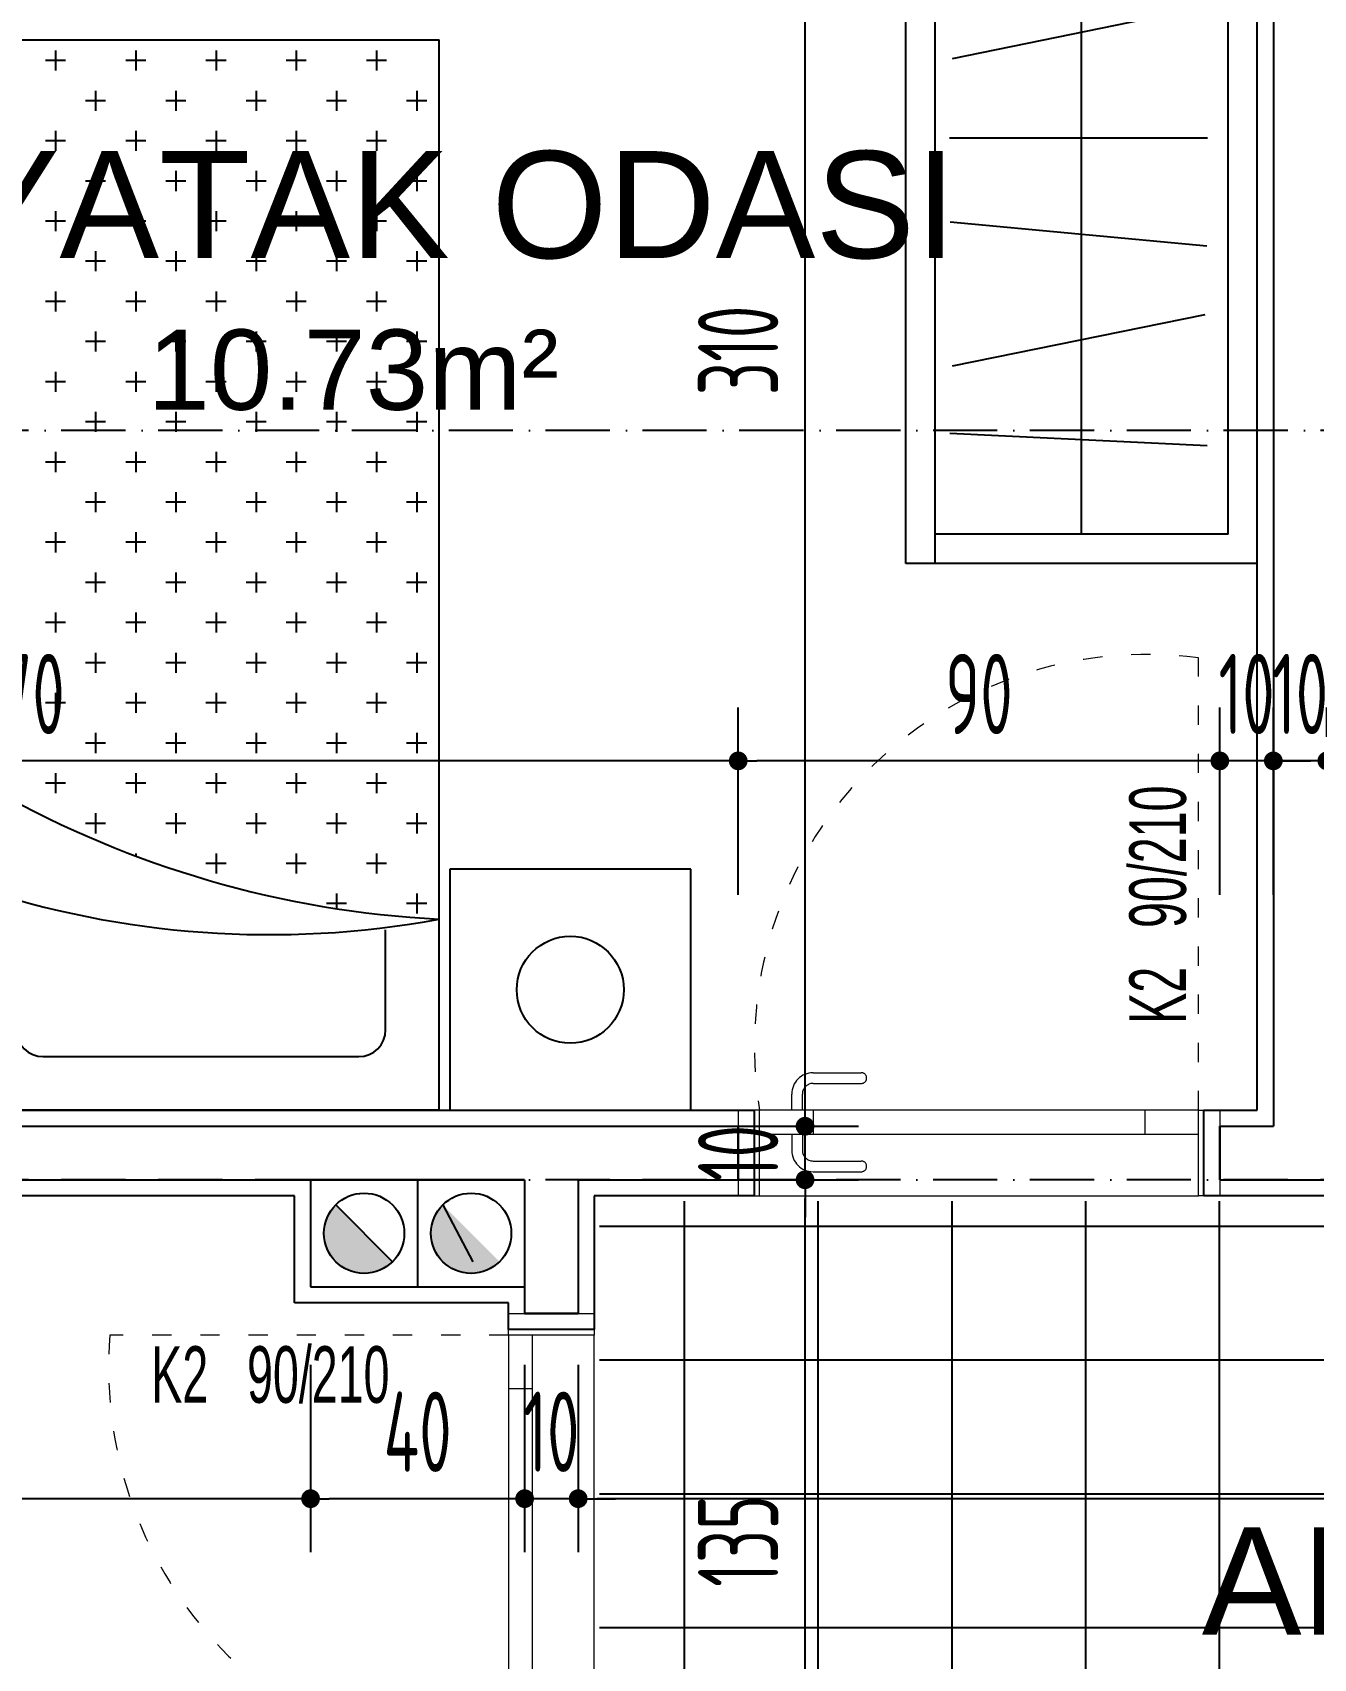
# Model space of a CAD drawing. Extents: x 41749 to 92598, y -24291 to 29432.
# Drawn here: x 58534.2 to 58773.6, y -22730.8 to -22427 of the extents above; entities that cross this region are included whole.
import ezdxf

# ---------------------------------------------------------------- set-up
doc = ezdxf.new("R2010")
doc.units = 0
doc.header["$MEASUREMENT"] = 0
doc.header["$PDMODE"] = 3
doc.linetypes.add('ACAD_ISO03W100', pattern=[30, 12, -18])
doc.linetypes.add('ACAD_ISO10W100', pattern=[18, 12, -3, 0, -3])
doc.layers.get('0').update_dxf_attribs({"linetype": 'CONTINUOUS'})
doc.layers.get('Defpoints').update_dxf_attribs({"linetype": 'CONTINUOUS'})
for name, color, linetype in [('AKS', 10, 'CONTINUOUS'), ('DUVAR', 6, 'CONTINUOUS'), ('İÇ ÖLÇÜ', 95, 'CONTINUOUS'), ('MAHAL', 21, 'CONTINUOUS'), ('MERDIVEN', 3, 'CONTINUOUS'), ('OLCU', 3, 'CONTINUOUS'), ('SIVA', 7, 'CONTINUOUS'), ('tar', 12, 'CONTINUOUS'), ('TEFRIS', 12, 'CONTINUOUS'), ('tefriş', 12, 'CONTINUOUS'), ('YAZI', 7, 'CONTINUOUS')]:
    doc.layers.add(name, color=color, linetype=linetype)
for name, color, linetype, lineweight in [('KAPI-ACILIM1', 13, 'ACAD_ISO03W100', 20), ('KAPI-ACILIM11', 13, 'ACAD_ISO03W100', 20), ('KAPI-GOR', 153, 'CONTINUOUS', 15), ('KAPI-KASA', 34, 'CONTINUOUS', 20)]:
    doc.layers.add(name, color=color, linetype=linetype, lineweight=lineweight)
doc.styles.add('mahal', font='arial.ttf', dxfattribs={"height": 70})
doc.styles.add('OLCU', font='isocpeur.ttf', dxfattribs={"width": 0.59})
doc.dimstyles.new('OLCU3', dxfattribs={"dimscale": 0.5, "dimtxt": 30, "dimasz": 7, "dimexe": 20, "dimexo": 0, "dimgap": 10, "dimtad": 1, "dimdec": 4, "dimrnd": 0.5, "dimdsep": 46, "dimtxsty": 'OLCU', "dimblk1": 'DOT', "dimblk2": 'DOT', "dimsah": 1, "dimcen": 0.09, "dimclrt": 4, "dimadec": 0, "dimazin": 0, "dimtfac": 1, "dimtdec": 4, "dimtix": 1, "dimtmove": 2, "dimatfit": 3, "dimfxl": 0, "dimtolj": 1, "dimtzin": 0, "dimarcsym": 0})

# ---------------------------------------------------------------- blocks, each defined once
blk = doc.blocks.new('A$C58F6273A')
at = {"layer": 'tefriş'}
for p, q in [((206.51, -1947.92), (161.51, -1947.92)), ((161.51, -1947.92), (161.51, -1992.92)), ((206.51, -1992.92), (206.51, -1947.92)), ((208.51, -1947.92), (208.51, -2147.92)), ((208.51, -1947.92), (368.51, -1947.92)), ((282.51, -1957.92), (223.51, -1957.92)), ((218.51, -1962.92), (218.51, -1981.62)), ((161.51, -1992.92), (206.51, -1992.92)), ((368.51, -2147.92), (208.51, -2147.92))]:
    blk.add_line(p, q, dxfattribs=at)
at = {"layer": 'tefriş', "color": 9}
for p, q in [((210.84, -1986.51), (214.59, -1986.51)), ((212.71, -1988.39), (212.71, -1984.64)), ((225.84, -1986.51), (229.59, -1986.51)), ((227.71, -1988.39), (227.71, -1985.58)), ((220.21, -1995.89), (220.21, -1992.14)), ((235.21, -1995.89), (235.21, -1992.14)), ((250.21, -1995.89), (250.21, -1992.14)), ((218.34, -1994.01), (222.09, -1994.01)), ((233.34, -1994.01), (237.09, -1994.01)), ((248.34, -1994.01), (252.09, -1994.01)), ((265.21, -1995.89), (265.21, -1995.41)), ((210.84, -2001.51), (214.59, -2001.51)), ((212.71, -2003.39), (212.71, -1999.64)), ((225.84, -2001.51), (229.59, -2001.51)), ((227.71, -2003.39), (227.71, -1999.64)), ((240.84, -2001.51), (244.59, -2001.51)), ((242.71, -2003.39), (242.71, -1999.64)), ((255.84, -2001.51), (259.59, -2001.51)), ((257.71, -2003.39), (257.71, -1999.64)), ((270.84, -2001.51), (274.59, -2001.51)), ((272.71, -2003.39), (272.71, -1999.64)), ((220.21, -2010.89), (220.21, -2007.14)), ((235.21, -2010.89), (235.21, -2007.14)), ((250.21, -2010.89), (250.21, -2007.14)), ((265.21, -2010.89), (265.21, -2007.14)), ((280.21, -2010.89), (280.21, -2007.14)), ((218.34, -2009.01), (222.09, -2009.01)), ((233.34, -2009.01), (237.09, -2009.01)), ((248.34, -2009.01), (252.09, -2009.01)), ((263.34, -2009.01), (267.09, -2009.01)), ((278.34, -2009.01), (282.09, -2009.01)), ((210.84, -2016.51), (214.59, -2016.51)), ((212.71, -2018.39), (212.71, -2014.64)), ((225.84, -2016.51), (229.59, -2016.51)), ((227.71, -2018.39), (227.71, -2014.64)), ((240.84, -2016.51), (244.59, -2016.51)), ((242.71, -2018.39), (242.71, -2014.64)), ((255.84, -2016.51), (259.59, -2016.51)), ((257.71, -2018.39), (257.71, -2014.64)), ((270.84, -2016.51), (274.59, -2016.51)), ((272.71, -2018.39), (272.71, -2014.64)), ((220.21, -2025.89), (220.21, -2022.14)), ((235.21, -2025.89), (235.21, -2022.14)), ((250.21, -2025.89), (250.21, -2022.14)), ((265.21, -2025.89), (265.21, -2022.14)), ((280.21, -2025.89), (280.21, -2022.14)), ((218.34, -2024.01), (222.09, -2024.01)), ((233.34, -2024.01), (237.09, -2024.01)), ((248.34, -2024.01), (252.09, -2024.01)), ((263.34, -2024.01), (267.09, -2024.01)), ((278.34, -2024.01), (282.09, -2024.01)), ((210.84, -2031.51), (214.59, -2031.51)), ((212.71, -2033.39), (212.71, -2029.64)), ((225.84, -2031.51), (229.59, -2031.51)), ((227.71, -2033.39), (227.71, -2029.64)), ((240.84, -2031.51), (244.59, -2031.51)), ((242.71, -2033.39), (242.71, -2029.64)), ((255.84, -2031.51), (259.59, -2031.51)), ((257.71, -2033.39), (257.71, -2029.64)), ((270.84, -2031.51), (274.59, -2031.51)), ((272.71, -2033.39), (272.71, -2029.64)), ((220.21, -2040.89), (220.21, -2037.14)), ((235.21, -2040.89), (235.21, -2037.14)), ((250.21, -2040.89), (250.21, -2037.14)), ((265.21, -2040.89), (265.21, -2037.14)), ((280.21, -2040.89), (280.21, -2037.14)), ((218.34, -2039.01), (222.09, -2039.01)), ((233.34, -2039.01), (237.09, -2039.01)), ((248.34, -2039.01), (252.09, -2039.01)), ((263.34, -2039.01), (267.09, -2039.01)), ((278.34, -2039.01), (282.09, -2039.01)), ((210.84, -2046.51), (214.59, -2046.51)), ((212.71, -2048.39), (212.71, -2044.64)), ((225.84, -2046.51), (229.59, -2046.51)), ((227.71, -2048.39), (227.71, -2044.64)), ((240.84, -2046.51), (244.59, -2046.51)), ((242.71, -2048.39), (242.71, -2044.64)), ((255.84, -2046.51), (259.59, -2046.51)), ((257.71, -2048.39), (257.71, -2044.64)), ((270.84, -2046.51), (274.59, -2046.51)), ((272.71, -2048.39), (272.71, -2044.64)), ((220.21, -2055.89), (220.21, -2052.14)), ((235.21, -2055.89), (235.21, -2052.14)), ((250.21, -2055.89), (250.21, -2052.14)), ((265.21, -2055.89), (265.21, -2052.14)), ((280.21, -2055.89), (280.21, -2052.14)), ((218.34, -2054.01), (222.09, -2054.01)), ((233.34, -2054.01), (237.09, -2054.01)), ((248.34, -2054.01), (252.09, -2054.01)), ((263.34, -2054.01), (267.09, -2054.01)), ((278.34, -2054.01), (282.09, -2054.01)), ((210.84, -2061.51), (214.59, -2061.51)), ((212.71, -2063.39), (212.71, -2059.64)), ((225.84, -2061.51), (229.59, -2061.51)), ((227.71, -2063.39), (227.71, -2059.64)), ((240.84, -2061.51), (244.59, -2061.51)), ((242.71, -2063.39), (242.71, -2059.64)), ((255.84, -2061.51), (259.59, -2061.51)), ((257.71, -2063.39), (257.71, -2059.64)), ((270.84, -2061.51), (274.59, -2061.51)), ((272.71, -2063.39), (272.71, -2059.64)), ((220.21, -2070.89), (220.21, -2067.14)), ((235.21, -2070.89), (235.21, -2067.14)), ((250.21, -2070.89), (250.21, -2067.14)), ((265.21, -2070.89), (265.21, -2067.14)), ((280.21, -2070.89), (280.21, -2067.14)), ((218.34, -2069.01), (222.09, -2069.01)), ((233.34, -2069.01), (237.09, -2069.01)), ((248.34, -2069.01), (252.09, -2069.01)), ((263.34, -2069.01), (267.09, -2069.01)), ((278.34, -2069.01), (282.09, -2069.01)), ((212.71, -2078.39), (212.71, -2074.64)), ((227.71, -2078.39), (227.71, -2074.64)), ((242.71, -2078.39), (242.71, -2074.64)), ((257.71, -2078.39), (257.71, -2074.64)), ((272.71, -2078.39), (272.71, -2074.64)), ((210.84, -2076.51), (214.59, -2076.51)), ((225.84, -2076.51), (229.59, -2076.51)), ((240.84, -2076.51), (244.59, -2076.51)), ((255.84, -2076.51), (259.59, -2076.51)), ((270.84, -2076.51), (274.59, -2076.51)), ((220.21, -2085.89), (220.21, -2082.14)), ((235.21, -2085.89), (235.21, -2082.14)), ((250.21, -2085.89), (250.21, -2082.14)), ((265.21, -2085.89), (265.21, -2082.14)), ((280.21, -2085.89), (280.21, -2082.14)), ((218.34, -2084.01), (222.09, -2084.01)), ((233.34, -2084.01), (237.09, -2084.01)), ((248.34, -2084.01), (252.09, -2084.01)), ((263.34, -2084.01), (267.09, -2084.01)), ((278.34, -2084.01), (282.09, -2084.01)), ((212.71, -2093.39), (212.71, -2089.64)), ((227.71, -2093.39), (227.71, -2089.64)), ((242.71, -2093.39), (242.71, -2089.64)), ((257.71, -2093.39), (257.71, -2089.64)), ((272.71, -2093.39), (272.71, -2089.64)), ((210.84, -2091.51), (214.59, -2091.51)), ((225.84, -2091.51), (229.59, -2091.51)), ((240.84, -2091.51), (244.59, -2091.51)), ((255.84, -2091.51), (259.59, -2091.51)), ((270.84, -2091.51), (274.59, -2091.51)), ((218.34, -2099.01), (222.09, -2099.01)), ((220.21, -2100.89), (220.21, -2097.14)), ((233.34, -2099.01), (237.09, -2099.01)), ((235.21, -2100.89), (235.21, -2097.14)), ((248.34, -2099.01), (252.09, -2099.01)), ((250.21, -2100.89), (250.21, -2097.14)), ((263.34, -2099.01), (267.09, -2099.01)), ((265.21, -2100.89), (265.21, -2097.14)), ((278.34, -2099.01), (282.09, -2099.01)), ((280.21, -2100.89), (280.21, -2097.14)), ((212.71, -2108.39), (212.71, -2104.64)), ((227.71, -2108.39), (227.71, -2104.64)), ((242.71, -2108.39), (242.71, -2104.64)), ((257.71, -2108.39), (257.71, -2104.64)), ((272.71, -2108.39), (272.71, -2104.64)), ((210.84, -2106.51), (214.59, -2106.51)), ((225.84, -2106.51), (229.59, -2106.51)), ((240.84, -2106.51), (244.59, -2106.51)), ((255.84, -2106.51), (259.59, -2106.51)), ((270.84, -2106.51), (274.59, -2106.51)), ((218.34, -2114.01), (222.09, -2114.01)), ((220.21, -2115.89), (220.21, -2112.14)), ((233.34, -2114.01), (237.09, -2114.01)), ((235.21, -2115.89), (235.21, -2112.14)), ((248.34, -2114.01), (252.09, -2114.01)), ((250.21, -2115.89), (250.21, -2112.14)), ((263.34, -2114.01), (267.09, -2114.01)), ((265.21, -2115.89), (265.21, -2112.14)), ((278.34, -2114.01), (282.09, -2114.01)), ((280.21, -2115.89), (280.21, -2112.14)), ((212.71, -2123.39), (212.71, -2119.64)), ((227.71, -2123.39), (227.71, -2119.64)), ((242.71, -2123.39), (242.71, -2119.64)), ((257.71, -2123.39), (257.71, -2119.64)), ((272.71, -2123.39), (272.71, -2119.64)), ((210.84, -2121.51), (214.59, -2121.51)), ((225.84, -2121.51), (229.59, -2121.51)), ((240.84, -2121.51), (244.59, -2121.51)), ((255.84, -2121.51), (259.59, -2121.51)), ((270.84, -2121.51), (274.59, -2121.51)), ((218.34, -2129.01), (222.09, -2129.01)), ((220.21, -2130.89), (220.21, -2127.14)), ((233.34, -2129.01), (237.09, -2129.01)), ((235.21, -2130.89), (235.21, -2127.14)), ((248.34, -2129.01), (252.09, -2129.01)), ((250.21, -2130.89), (250.21, -2127.14)), ((263.34, -2129.01), (267.09, -2129.01)), ((265.21, -2130.89), (265.21, -2127.14)), ((278.34, -2129.01), (282.09, -2129.01)), ((280.21, -2130.89), (280.21, -2127.14)), ((212.71, -2138.39), (212.71, -2134.64)), ((227.71, -2138.39), (227.71, -2134.64)), ((242.71, -2138.39), (242.71, -2134.64)), ((257.71, -2138.39), (257.71, -2134.64)), ((272.71, -2138.39), (272.71, -2134.64)), ((210.84, -2136.51), (214.59, -2136.51)), ((225.84, -2136.51), (229.59, -2136.51)), ((240.84, -2136.51), (244.59, -2136.51)), ((255.84, -2136.51), (259.59, -2136.51)), ((270.84, -2136.51), (274.59, -2136.51)), ((218.34, -2144.01), (222.09, -2144.01)), ((220.21, -2145.89), (220.21, -2142.14)), ((233.34, -2144.01), (237.09, -2144.01)), ((235.21, -2145.89), (235.21, -2142.14)), ((248.34, -2144.01), (252.09, -2144.01)), ((250.21, -2145.89), (250.21, -2142.14)), ((263.34, -2144.01), (267.09, -2144.01)), ((265.21, -2145.89), (265.21, -2142.14)), ((278.34, -2144.01), (282.09, -2144.01)), ((280.21, -2145.89), (280.21, -2142.14))]:
    blk.add_line(p, q, dxfattribs=at)
blk.add_circle((184.01, -1970.42), 10, dxfattribs=at)
at = {"layer": 'tefriş'}
for centre, radius, start, end in [((223.51, -1962.92), 5, 90, 180), ((282.51, -1962.92), 5, 0, 90), ((240.2, -2155.17), 174.46, 42.6539, 100.4665), ((198.99, -2171.5), 188.13, 34.2418, 87.1016)]:
    blk.add_arc(centre, radius, start, end, dxfattribs=at)
blk = doc.blocks.new('A$C6AC850BE')
at = {"layer": 'TEFRIS'}
for p, q in [((-0.4781, 0.2762), (0.2383, 0.2762)), ((-0.4781, -0.1798), (-0.4781, 0.2762)), ((0.2383, 0.2382), (0.2383, 0.2762)), ((0.2573, 0.2762), (0.9237, 0.2762)), ((0.2573, 0.2382), (0.2573, 0.2762)), ((0.9237, -0.1798), (0.9237, 0.2762)), ((-0.4781, 0.2382), (0.2383, 0.2382)), ((-0.4401, -0.1418), (-0.4401, 0.2382)), ((0.2573, 0.2382), (0.9237, 0.2382)), ((0.8857, -0.1418), (0.8857, 0.2382)), ((-0.3255, -0.1148), (-0.3094, 0.2194)), ((-0.1554, -0.1117), (-0.2222, 0.2161)), ((-0.0662, -0.1143), (-0.0351, 0.2188)), ((0.0739, -0.115), (0.0739, 0.2196)), ((0.2436, -0.1117), (0.1765, 0.2161)), ((0.3398, -0.115), (0.3398, 0.2196)), ((0.443, -0.1141), (0.4792, 0.2186)), ((0.6954, -0.1078), (0.5971, 0.212)), ((0.7482, -0.115), (0.7482, 0.2196)), ((-0.4401, 0.0482), (0.8857, 0.0482)), ((-0.4401, -0.1418), (0.8857, -0.1418)), ((-0.4781, -0.1798), (0.9237, -0.1798))]:
    blk.add_line(p, q, dxfattribs=at)
blk = doc.blocks.new('DOT')
at = {"color": 0, "linetype": 'ByBlock'}
blk.add_line((-0.5, 0), (-1, 0), dxfattribs=at)
at = {"color": 0, "linetype": 'ByBlock', "const_width": 0.5}
blk.add_lwpolyline([(-0.25, 0, 1), (0.25, 0, 1)], format="xyb", close=True, dxfattribs=at)
blk = doc.blocks.new('*D702')
at = {"layer": 'Defpoints', "color": 0, "transparency": 16777216}
for p in [(58766.06, -22563.08), (58766.06, -22620.33), (58776.06, -22620.33)]:
    blk.add_point(p, dxfattribs=at)
at = {"layer": 'İÇ ÖLÇÜ', "color": 0, "lineweight": -2, "transparency": 16777216}
for p, q in [((58766.06, -22588.08), (58766.06, -22553.08)), ((58776.06, -22588.08), (58776.06, -22553.08)), ((58762.56, -22563.08), (58759.06, -22563.08)), ((58776.06, -22563.08), (58766.06, -22563.08)), ((58779.56, -22563.08), (58783.06, -22563.08))]:
    blk.add_line(p, q, dxfattribs=at)
at = {"layer": 'İÇ ÖLÇÜ', "color": 0, "lineweight": -2, "transparency": 16777216, "xscale": 3.5, "yscale": 3.5, "zscale": 3.5}
blk.add_blockref('DOT', (58766.06, -22563.08), dxfattribs=at)
at = {"layer": 'İÇ ÖLÇÜ', "color": 0, "lineweight": -2, "transparency": 16777216, "xscale": 3.5, "yscale": 3.5, "zscale": 3.5, "rotation": 180}
blk.add_blockref('DOT', (58776.06, -22563.08), dxfattribs=at)
at = {"layer": 'İÇ ÖLÇÜ', "color": 4, "transparency": 16777216, "insert": (58771.06, -22550.58), "char_height": 15, "attachment_point": 5, "style": 'OLCU'}
blk.add_mtext('\\A1;10', dxfattribs=at)
blk = doc.blocks.new('*D703')
at = {"layer": 'Defpoints', "color": 0, "transparency": 16777216}
for p in [(58756.06, -22563.08), (58766.06, -22620.33), (58756.06, -22631.34)]:
    blk.add_point(p, dxfattribs=at)
at = {"layer": 'İÇ ÖLÇÜ', "color": 0, "lineweight": -2, "transparency": 16777216}
for p, q in [((58756.06, -22588.08), (58756.06, -22553.08)), ((58766.06, -22588.08), (58766.06, -22553.08)), ((58752.56, -22563.08), (58749.06, -22563.08)), ((58766.06, -22563.08), (58756.06, -22563.08)), ((58769.56, -22563.08), (58773.06, -22563.08))]:
    blk.add_line(p, q, dxfattribs=at)
at = {"layer": 'İÇ ÖLÇÜ', "color": 0, "lineweight": -2, "transparency": 16777216, "xscale": 3.5, "yscale": 3.5, "zscale": 3.5}
blk.add_blockref('DOT', (58756.06, -22563.08), dxfattribs=at)
at = {"layer": 'İÇ ÖLÇÜ', "color": 0, "lineweight": -2, "transparency": 16777216, "xscale": 3.5, "yscale": 3.5, "zscale": 3.5, "rotation": 180}
blk.add_blockref('DOT', (58766.06, -22563.08), dxfattribs=at)
at = {"layer": 'İÇ ÖLÇÜ', "color": 4, "transparency": 16777216, "insert": (58761.06, -22550.58), "char_height": 15, "attachment_point": 5, "style": 'OLCU'}
blk.add_mtext('\\A1;10', dxfattribs=at)
blk = doc.blocks.new('*D704')
at = {"layer": 'Defpoints', "color": 0, "transparency": 16777216}
for p in [(58666.06, -22563.08), (58756.06, -22631.34), (58666.06, -22636.34)]:
    blk.add_point(p, dxfattribs=at)
at = {"layer": 'İÇ ÖLÇÜ', "color": 0, "lineweight": -2, "transparency": 16777216}
for p, q in [((58666.06, -22588.08), (58666.06, -22553.08)), ((58756.06, -22588.08), (58756.06, -22553.08)), ((58752.56, -22563.08), (58669.56, -22563.08))]:
    blk.add_line(p, q, dxfattribs=at)
at = {"layer": 'İÇ ÖLÇÜ', "color": 0, "lineweight": -2, "transparency": 16777216, "xscale": 3.5, "yscale": 3.5, "zscale": 3.5, "rotation": 180}
blk.add_blockref('DOT', (58666.06, -22563.08), dxfattribs=at)
at = {"layer": 'İÇ ÖLÇÜ', "color": 0, "lineweight": -2, "transparency": 16777216, "xscale": 3.5, "yscale": 3.5, "zscale": 3.5}
blk.add_blockref('DOT', (58756.06, -22563.08), dxfattribs=at)
at = {"layer": 'İÇ ÖLÇÜ', "color": 4, "transparency": 16777216, "insert": (58711.06, -22550.58), "char_height": 15, "attachment_point": 5, "style": 'OLCU'}
blk.add_mtext('\\A1;90', dxfattribs=at)
blk = doc.blocks.new('*D810')
at = {"layer": 'Defpoints', "color": 0, "transparency": 16777216}
for p in [(58396.06, -22563.08), (58396.06, -22574.3), (58666.06, -22636.34)]:
    blk.add_point(p, dxfattribs=at)
at = {"layer": 'İÇ ÖLÇÜ', "color": 0, "lineweight": -2, "transparency": 16777216}
for p, q in [((58396.06, -22574.3), (58396.06, -22553.08)), ((58666.06, -22588.08), (58666.06, -22553.08)), ((58662.56, -22563.08), (58399.56, -22563.08))]:
    blk.add_line(p, q, dxfattribs=at)
at = {"layer": 'İÇ ÖLÇÜ', "color": 0, "lineweight": -2, "transparency": 16777216, "xscale": 3.5, "yscale": 3.5, "zscale": 3.5, "rotation": 180}
blk.add_blockref('DOT', (58396.06, -22563.08), dxfattribs=at)
at = {"layer": 'İÇ ÖLÇÜ', "color": 0, "lineweight": -2, "transparency": 16777216, "xscale": 3.5, "yscale": 3.5, "zscale": 3.5}
blk.add_blockref('DOT', (58666.06, -22563.08), dxfattribs=at)
at = {"layer": 'İÇ ÖLÇÜ', "color": 4, "transparency": 16777216, "insert": (58531.06, -22550.58), "char_height": 15, "attachment_point": 5, "style": 'OLCU'}
blk.add_mtext('\\A1;270', dxfattribs=at)
blk = doc.blocks.new('*D820')
at = {"layer": 'Defpoints', "color": 0, "transparency": 16777216}
for p in [(58636.15, -22657.82), (59051.06, -22655.54), (58636.15, -22700.92)]:
    blk.add_point(p, dxfattribs=at)
at = {"layer": 'İÇ ÖLÇÜ', "color": 0, "lineweight": -2, "transparency": 16777216}
for p, q in [((58636.15, -22675.92), (58636.15, -22710.92)), ((59051.06, -22675.92), (59051.06, -22710.92)), ((59047.56, -22700.92), (58639.65, -22700.92))]:
    blk.add_line(p, q, dxfattribs=at)
at = {"layer": 'İÇ ÖLÇÜ', "color": 0, "lineweight": -2, "transparency": 16777216, "xscale": 3.5, "yscale": 3.5, "zscale": 3.5, "rotation": 180}
blk.add_blockref('DOT', (58636.15, -22700.92), dxfattribs=at)
at = {"layer": 'İÇ ÖLÇÜ', "color": 0, "lineweight": -2, "transparency": 16777216, "xscale": 3.5, "yscale": 3.5, "zscale": 3.5}
blk.add_blockref('DOT', (59051.06, -22700.92), dxfattribs=at)
at = {"layer": 'İÇ ÖLÇÜ', "color": 4, "transparency": 16777216, "insert": (58843.61, -22688.42), "char_height": 15, "attachment_point": 5, "style": 'OLCU'}
blk.add_mtext('\\A1;415', dxfattribs=at)
blk = doc.blocks.new('*D821')
at = {"layer": 'Defpoints', "color": 0, "transparency": 16777216}
for p in [(58626.15, -22657.82), (58636.15, -22657.82), (58626.15, -22700.92)]:
    blk.add_point(p, dxfattribs=at)
at = {"layer": 'İÇ ÖLÇÜ', "color": 0, "lineweight": -2, "transparency": 16777216}
for p, q in [((58626.15, -22675.92), (58626.15, -22710.92)), ((58636.15, -22675.92), (58636.15, -22710.92)), ((58622.65, -22700.92), (58619.15, -22700.92)), ((58636.15, -22700.92), (58626.15, -22700.92)), ((58639.65, -22700.92), (58643.15, -22700.92))]:
    blk.add_line(p, q, dxfattribs=at)
at = {"layer": 'İÇ ÖLÇÜ', "color": 0, "lineweight": -2, "transparency": 16777216, "xscale": 3.5, "yscale": 3.5, "zscale": 3.5}
blk.add_blockref('DOT', (58626.15, -22700.92), dxfattribs=at)
at = {"layer": 'İÇ ÖLÇÜ', "color": 0, "lineweight": -2, "transparency": 16777216, "xscale": 3.5, "yscale": 3.5, "zscale": 3.5, "rotation": 180}
blk.add_blockref('DOT', (58636.15, -22700.92), dxfattribs=at)
at = {"layer": 'İÇ ÖLÇÜ', "color": 4, "transparency": 16777216, "insert": (58631.15, -22688.42), "char_height": 15, "attachment_point": 5, "style": 'OLCU'}
blk.add_mtext('\\A1;10', dxfattribs=at)
blk = doc.blocks.new('*D822')
at = {"layer": 'Defpoints', "color": 0, "transparency": 16777216}
for p in [(58626.15, -22657.82), (58586.15, -22661.34), (58586.15, -22700.92)]:
    blk.add_point(p, dxfattribs=at)
at = {"layer": 'İÇ ÖLÇÜ', "color": 0, "lineweight": -2, "transparency": 16777216}
for p, q in [((58586.15, -22675.92), (58586.15, -22710.92)), ((58626.15, -22675.92), (58626.15, -22710.92)), ((58622.65, -22700.92), (58589.65, -22700.92))]:
    blk.add_line(p, q, dxfattribs=at)
at = {"layer": 'İÇ ÖLÇÜ', "color": 0, "lineweight": -2, "transparency": 16777216, "xscale": 3.5, "yscale": 3.5, "zscale": 3.5, "rotation": 180}
blk.add_blockref('DOT', (58586.15, -22700.92), dxfattribs=at)
at = {"layer": 'İÇ ÖLÇÜ', "color": 0, "lineweight": -2, "transparency": 16777216, "xscale": 3.5, "yscale": 3.5, "zscale": 3.5}
blk.add_blockref('DOT', (58626.15, -22700.92), dxfattribs=at)
at = {"layer": 'İÇ ÖLÇÜ', "color": 4, "transparency": 16777216, "insert": (58606.15, -22688.42), "char_height": 15, "attachment_point": 5, "style": 'OLCU'}
blk.add_mtext('\\A1;40', dxfattribs=at)
blk = doc.blocks.new('*D823')
at = {"layer": 'Defpoints', "color": 0, "transparency": 16777216}
for p in [(58351.06, -22626.34), (58586.15, -22661.34), (58351.06, -22700.92)]:
    blk.add_point(p, dxfattribs=at)
at = {"layer": 'İÇ ÖLÇÜ', "color": 0, "lineweight": -2, "transparency": 16777216}
for p, q in [((58351.06, -22675.92), (58351.06, -22710.92)), ((58586.15, -22675.92), (58586.15, -22710.92)), ((58582.65, -22700.92), (58354.56, -22700.92))]:
    blk.add_line(p, q, dxfattribs=at)
at = {"layer": 'İÇ ÖLÇÜ', "color": 0, "lineweight": -2, "transparency": 16777216, "xscale": 3.5, "yscale": 3.5, "zscale": 3.5, "rotation": 180}
blk.add_blockref('DOT', (58351.06, -22700.92), dxfattribs=at)
at = {"layer": 'İÇ ÖLÇÜ', "color": 0, "lineweight": -2, "transparency": 16777216, "xscale": 3.5, "yscale": 3.5, "zscale": 3.5}
blk.add_blockref('DOT', (58586.15, -22700.92), dxfattribs=at)
at = {"layer": 'İÇ ÖLÇÜ', "color": 4, "transparency": 16777216, "insert": (58468.61, -22688.42), "char_height": 15, "attachment_point": 5, "style": 'OLCU'}
blk.add_mtext('\\A1;235', dxfattribs=at)
blk = doc.blocks.new('*D840')
at = {"layer": 'Defpoints', "color": 0, "transparency": 16777216}
for p in [(58651.11, -22641.34), (58678.55, -22641.34), (58637.62, -22776.34)]:
    blk.add_point(p, dxfattribs=at)
at = {"layer": 'İÇ ÖLÇÜ', "color": 0, "lineweight": -2, "transparency": 16777216}
for p, q in [((58653.55, -22641.34), (58688.55, -22641.34)), ((58678.55, -22772.84), (58678.55, -22644.84)), ((58653.55, -22776.34), (58688.55, -22776.34))]:
    blk.add_line(p, q, dxfattribs=at)
at = {"layer": 'İÇ ÖLÇÜ', "color": 0, "lineweight": -2, "transparency": 16777216, "xscale": 3.5, "yscale": 3.5, "zscale": 3.5}
for p, rotation in [((58678.55, -22641.34), 90), ((58678.55, -22776.34), 270)]:
    blk.add_blockref('DOT', p, dxfattribs=dict(at, rotation=rotation))
at = {"layer": 'İÇ ÖLÇÜ', "color": 4, "transparency": 16777216, "insert": (58666.05, -22708.84), "char_height": 15, "attachment_point": 5, "rotation": 90, "style": 'OLCU'}
blk.add_mtext('\\A1;135', dxfattribs=at)
blk = doc.blocks.new('*D841')
at = {"layer": 'Defpoints', "color": 0, "transparency": 16777216}
for p in [(58651.11, -22631.34), (58678.55, -22631.34), (58651.11, -22641.34)]:
    blk.add_point(p, dxfattribs=at)
at = {"layer": 'İÇ ÖLÇÜ', "color": 0, "lineweight": -2, "transparency": 16777216}
for p, q in [((58678.55, -22627.84), (58678.55, -22624.34)), ((58653.55, -22631.34), (58688.55, -22631.34)), ((58678.55, -22641.34), (58678.55, -22631.34)), ((58653.55, -22641.34), (58688.55, -22641.34)), ((58678.55, -22644.84), (58678.55, -22648.34))]:
    blk.add_line(p, q, dxfattribs=at)
at = {"layer": 'İÇ ÖLÇÜ', "color": 0, "lineweight": -2, "transparency": 16777216, "xscale": 3.5, "yscale": 3.5, "zscale": 3.5}
for p, rotation in [((58678.55, -22631.34), 270), ((58678.55, -22641.34), 90)]:
    blk.add_blockref('DOT', p, dxfattribs=dict(at, rotation=rotation))
at = {"layer": 'İÇ ÖLÇÜ', "color": 4, "transparency": 16777216, "insert": (58666.05, -22636.34), "char_height": 15, "attachment_point": 5, "rotation": 90, "style": 'OLCU'}
blk.add_mtext('\\A1;10', dxfattribs=at)
blk = doc.blocks.new('*D842')
at = {"layer": 'Defpoints', "color": 0, "transparency": 16777216}
for p in [(58678.55, -22321.28), (58738.19, -22321.28), (58651.11, -22631.34)]:
    blk.add_point(p, dxfattribs=at)
at = {"layer": 'İÇ ÖLÇÜ', "color": 0, "lineweight": -2, "transparency": 16777216}
for p, q in [((58703.55, -22321.28), (58668.55, -22321.28)), ((58678.55, -22627.84), (58678.55, -22324.78)), ((58653.55, -22631.34), (58688.55, -22631.34))]:
    blk.add_line(p, q, dxfattribs=at)
at = {"layer": 'İÇ ÖLÇÜ', "color": 0, "lineweight": -2, "transparency": 16777216, "xscale": 3.5, "yscale": 3.5, "zscale": 3.5}
for p, rotation in [((58678.55, -22321.28), 90), ((58678.55, -22631.34), 270)]:
    blk.add_blockref('DOT', p, dxfattribs=dict(at, rotation=rotation))
at = {"layer": 'İÇ ÖLÇÜ', "color": 4, "transparency": 16777216, "insert": (58666.05, -22486.4), "char_height": 15, "attachment_point": 5, "rotation": 90, "style": 'OLCU'}
blk.add_mtext('\\A1;310', dxfattribs=at)
blk = doc.blocks.new('*D589')
at = {"layer": 'Defpoints', "color": 0, "transparency": 16777216}
for p in [(58371.06, -22108.06), (58371.06, -22333.07), (59991.06, -22541.34)]:
    blk.add_point(p, dxfattribs=at)
at = {"layer": 'OLCU', "color": 0, "lineweight": -2, "transparency": 16777216}
for p, q in [((58371.06, -22133.06), (58371.06, -22098.06)), ((59991.06, -22133.06), (59991.06, -22098.06)), ((59987.56, -22108.06), (58374.56, -22108.06))]:
    blk.add_line(p, q, dxfattribs=at)
at = {"layer": 'OLCU', "color": 0, "lineweight": -2, "transparency": 16777216, "xscale": 3.5, "yscale": 3.5, "zscale": 3.5, "rotation": 180}
blk.add_blockref('DOT', (58371.06, -22108.06), dxfattribs=at)
at = {"layer": 'OLCU', "color": 0, "lineweight": -2, "transparency": 16777216, "xscale": 3.5, "yscale": 3.5, "zscale": 3.5}
blk.add_blockref('DOT', (59991.06, -22108.06), dxfattribs=at)
at = {"layer": 'OLCU', "color": 4, "transparency": 16777216, "insert": (59181.06, -22095.56), "char_height": 15, "attachment_point": 5, "style": 'OLCU'}
blk.add_mtext('\\A1;1620', dxfattribs=at)
blk = doc.blocks.new('*D593')
at = {"layer": 'Defpoints', "color": 0, "transparency": 16777216}
for p in [(59971.06, -22078.06), (59971.06, -22381.34), (58131.06, -22676.34)]:
    blk.add_point(p, dxfattribs=at)
at = {"layer": 'OLCU', "color": 0, "lineweight": -2, "transparency": 16777216}
for p, q in [((58131.06, -22103.06), (58131.06, -22068.06)), ((59971.06, -22103.06), (59971.06, -22068.06)), ((58134.56, -22078.06), (59967.56, -22078.06))]:
    blk.add_line(p, q, dxfattribs=at)
at = {"layer": 'OLCU', "color": 0, "lineweight": -2, "transparency": 16777216, "xscale": 3.5, "yscale": 3.5, "zscale": 3.5, "rotation": 180}
blk.add_blockref('DOT', (58131.06, -22078.06), dxfattribs=at)
at = {"layer": 'OLCU', "color": 0, "lineweight": -2, "transparency": 16777216, "xscale": 3.5, "yscale": 3.5, "zscale": 3.5}
blk.add_blockref('DOT', (59971.06, -22078.06), dxfattribs=at)
at = {"layer": 'OLCU', "color": 4, "transparency": 16777216, "insert": (59051.06, -22065.56), "char_height": 15, "attachment_point": 5, "style": 'OLCU'}
blk.add_mtext('\\A1;1840', dxfattribs=at)

msp = doc.modelspace()

# ---------------------------------------------------------------- hatches: boundary and pattern name
at = {"layer": 'MERDIVEN'}
for points in [[(58590.84559, -22646.03648, 0.198912367), (58588.64889, -22651.33978, 0.668178638), (58601.4522, -22656.64308)], [(58590.84559, -22646.03648, 0.198912367), (58588.64889, -22651.33978, 0.668178638), (58601.4522, -22656.64308)], [(58610.84559, -22646.03648, 0.198912367), (58608.64889, -22651.33978, 0.668178638), (58621.4522, -22656.64308)], [(58610.84559, -22646.03648, 0.198912367), (58608.64889, -22651.33978, 0.668178638), (58621.4522, -22656.64308)]]:
    msp.add_hatch(color=256, dxfattribs=at).paths.add_polyline_path(points)
at = {"layer": 'tar'}
h = msp.add_hatch(dxfattribs=at)
h.set_pattern_fill('ANSI37', color=256, scale=200, angle=45, style=0)
h.set_pattern_definition([(90, (2606, 0), (-25, 5e-15), []), (180, (2606, 0), (-5e-15, -25), [])])
h.paths.add_polyline_path([(59037.06272, -22645.33978), (58953.06272, -22645.33978), (58953.06272, -22647.33982, 0.414213562), (58955.06272, -22649.33982), (58964.06272, -22649.33982, -1), (58964.06272, -22651.33982), (58955.06272, -22651.33982, -0.414213562), (58951.06272, -22647.33982), (58951.06272, -22645.33978), (58945.05986, -22645.33978, 0.441024391), (59037.06272, -22728.83982)], flags=17)
h.paths.add_polyline_path([(58945.05986, -22645.33978), (58874.98476, -22645.33978), (58874.98476, -22772.33977), (58911.28033, -22772.33978), (58911.28033, -22743.33978), (59047.06272, -22743.33978), (59047.06272, -22645.33978), (59037.06272, -22645.33978), (59037.06272, -22728.83982, -0.441024391)])
h.paths.add_polyline_path([(58874.98476, -22645.33978), (58640.1489, -22645.33978), (58640.14889, -22772.33976), (58874.98476, -22772.33977)])
h.paths.add_polyline_path([(58988.38705, -22720.11228), (58988.38705, -22697.56728), (59010.88705, -22697.56728), (59010.88705, -22720.11228)], flags=24)
h.paths.add_polyline_path([(59022.215, -22708.5526), (59022.215, -22654.96362), (59038.41516, -22654.96362), (59038.41516, -22708.5526)], flags=25)
h.paths.add_polyline_path([(58831.89081, -22677.16869), (58855.32081, -22677.16869), (58855.32081, -22699.66869), (58831.89081, -22699.66869)], flags=24)
h.paths.add_polyline_path([(58654.79527, -22720.11228), (58654.79527, -22697.56728), (58677.29527, -22697.56728), (58677.29527, -22720.11228)], flags=24)
h.paths.add_polyline_path([(58844.70417, -22720.11228), (58844.70417, -22697.56728), (58867.20417, -22697.56728), (58867.20417, -22720.11228)], flags=24)
h.paths.add_polyline_path([(58748.40843, -22701.24845), (58851.68264, -22701.24845), (58851.68264, -22759.89897), (58748.40843, -22759.89897)], flags=24)

# ---------------------------------------------------------------- linework, layer by layer
at = {"layer": 'AKS', "linetype": 'ACAD_ISO10W100'}
for p, q in [((60271.06272, -22501.33978), (57851.06272, -22501.33978)), ((60271.06272, -22641.33978), (57851.06272, -22641.33978))]:
    msp.add_line(p, q, dxfattribs=at)
at = {"layer": 'DUVAR'}
for p, q in [((58766.06272, -22321.33978), (58766.06272, -22631.33978)), ((58401.06272, -22631.33978), (58666.06272, -22631.33978)), ((58666.05932, -22641.33975), (58666.05932, -22631.33975)), ((58666.06272, -22631.33975), (58666.06272, -22641.33975)), ((58666.06272, -22631.33975), (58666.06272, -22641.33975)), ((58666.06272, -22631.33975), (58666.06272, -22641.33975)), ((58666.06272, -22641.33975), (58666.06272, -22631.33975)), ((58666.06272, -22641.33975), (58666.06272, -22631.33975)), ((58666.06272, -22631.33975), (58666.06272, -22641.33975)), ((58666.06272, -22631.33975), (58666.06272, -22641.33975)), ((58666.06272, -22641.33975), (58666.06272, -22631.33975)), ((58666.06272, -22631.33975), (58666.06272, -22641.33975)), ((58666.06272, -22641.33978), (58666.06272, -22631.33978)), ((58756.06272, -22641.33975), (58756.06272, -22631.33975)), ((58756.06272, -22631.33975), (58756.06272, -22641.33975)), ((58756.06272, -22631.33975), (58756.06272, -22641.33975)), ((58756.06272, -22631.33975), (58756.06272, -22641.33975)), ((58756.06272, -22641.33975), (58756.06272, -22631.33975)), ((58756.06272, -22631.33975), (58756.06272, -22641.33975)), ((58756.06272, -22641.33975), (58756.06272, -22631.33975)), ((58756.06272, -22631.33975), (58756.06272, -22641.33975)), ((58756.06272, -22631.33975), (58756.06272, -22641.33975)), ((58756.06272, -22631.33975), (58756.06272, -22641.33975)), ((58756.06272, -22641.33975), (58756.06272, -22631.33975)), ((58756.06272, -22641.33975), (58756.06272, -22631.33975)), ((58756.06272, -22631.33978), (58766.06272, -22631.33978)), ((58756.06272, -22641.33978), (58756.06272, -22631.33978)), ((58401.06272, -22641.33978), (58626.14889, -22641.33978)), ((58626.14889, -22641.33978), (58586.14889, -22641.33978)), ((58586.14889, -22641.33978), (58586.14889, -22661.33978)), ((58606.14889, -22641.33978), (58606.14889, -22661.33978)), ((58626.14889, -22641.33978), (58626.14889, -22666.33978)), ((58626.14889, -22641.33978), (58626.14889, -22661.33978)), ((58636.14889, -22641.33978), (58666.06272, -22641.33978)), ((58636.14889, -22641.33978), (58636.14889, -22666.33978)), ((58756.06272, -22641.33978), (58816.06272, -22641.33978)), ((58586.14889, -22661.33978), (58626.14889, -22661.33978)), ((58636.14886, -22666.33978), (58626.14886, -22666.33978)), ((58626.14886, -22666.33978), (58636.14886, -22666.33978)), ((58626.14886, -22666.33978), (58636.14886, -22666.33978)), ((58626.14886, -22666.33978), (58636.14886, -22666.33978)), ((58636.14886, -22666.33978), (58626.14886, -22666.33978)), ((58626.14886, -22666.33978), (58636.14886, -22666.33978)), ((58636.14886, -22666.33978), (58626.14886, -22666.33978)), ((58626.14886, -22666.33978), (58636.14886, -22666.33978)), ((58626.14886, -22666.33978), (58636.14886, -22666.33978)), ((58626.14886, -22666.33978), (58636.14886, -22666.33978)), ((58636.14886, -22666.33978), (58626.14886, -22666.33978)), ((58636.14886, -22666.33978), (58626.14886, -22666.33978)), ((58636.14889, -22666.33978), (58626.14889, -22666.33978))]:
    msp.add_line(p, q, dxfattribs=at)
at = {"layer": 'KAPI-ACILIM1', "ltscale": 0.3}
for p, q in [((58752.06272, -22628.33975), (58752.06272, -22543.83975)), ((58623.14886, -22670.33978), (58548.64886, -22670.33978))]:
    msp.add_line(p, q, dxfattribs=at)
for centre, radius, start, end in [((58742.30104, -22616.40386), 73.21776, 82.338292, 189.382173), ((58624.293, -22676.4573), 75.89111, 175.3764199, 269.1361704)]:
    msp.add_arc(centre, radius, start, end, dxfattribs=at)
at = {"layer": 'KAPI-ACILIM11'}
for p, q in [((58680.06272, -22621.33975), (58689.06272, -22621.33975)), ((58680.06272, -22623.33975), (58689.06272, -22623.33975)), ((58676.06272, -22628.33975), (58676.06272, -22625.33975)), ((58678.06272, -22628.33975), (58678.06272, -22625.33975)), ((58676.06272, -22632.83975), (58676.06272, -22635.83975)), ((58678.06272, -22632.83975), (58678.06272, -22635.83975)), ((58680.06272, -22637.83975), (58689.06272, -22637.83975)), ((58680.06272, -22639.83975), (58689.06272, -22639.83975))]:
    msp.add_line(p, q, dxfattribs=at)
for centre, radius, start, end in [((58680.06272, -22625.33975), 4, 90, 180), ((58689.06272, -22622.33975), 1, 270, 90), ((58680.06272, -22625.33975), 2, 90, 180), ((58680.06272, -22635.83975), 4, 180, 270), ((58680.06272, -22635.83975), 2, 180, 270), ((58689.06272, -22638.83975), 1, 270, 90)]:
    msp.add_arc(centre, radius, start, end, dxfattribs=at)
at = {"layer": 'KAPI-GOR'}
for p, q in [((58670.06272, -22644.33975), (58752.06272, -22644.33975)), ((58639.14886, -22752.33978), (58639.14886, -22670.33978))]:
    msp.add_line(p, q, dxfattribs=at)
at = {"layer": 'KAPI-KASA'}
for p, q in [((58752.06272, -22628.33975), (58670.06272, -22628.33975)), ((58680.06272, -22628.33975), (58680.06272, -22632.83975)), ((58742.06272, -22628.33975), (58742.06272, -22632.83975)), ((58670.06272, -22632.83975), (58752.06272, -22632.83975)), ((58623.14886, -22670.33978), (58623.14886, -22752.33978)), ((58627.64886, -22752.33978), (58627.64886, -22670.33978)), ((58623.14886, -22680.33978), (58627.64886, -22680.33978))]:
    msp.add_line(p, q, dxfattribs=at)
for points in [[(58670.06272, -22628.33975), (58666.06272, -22628.33975), (58666.06272, -22644.33975), (58670.06272, -22644.33975), (58670.06272, -22628.33975)], [(58752.06272, -22628.33975), (58756.06272, -22628.33975), (58756.06272, -22644.33975), (58752.06272, -22644.33975), (58752.06272, -22628.33975)], [(58623.14886, -22670.33978), (58623.14886, -22666.33978), (58639.14886, -22666.33978), (58639.14886, -22670.33978), (58623.14886, -22670.33978)]]:
    msp.add_lwpolyline(points, close=True, dxfattribs=at)
at = {"layer": 'MERDIVEN'}
for p, q in [((58590.84559, -22646.03648), (58601.4522, -22656.64308)), ((58590.84559, -22646.03648), (58601.4522, -22656.64308)), ((58610.84559, -22646.03648), (58616.4522, -22656.64308)), ((58610.84559, -22646.03648), (58616.4522, -22656.64308))]:
    msp.add_line(p, q, dxfattribs=at)
for centre in [(58596.14889, -22651.33978), (58596.14889, -22651.33978), (58616.14889, -22651.33978), (58616.14889, -22651.33978)]:
    msp.add_circle(centre, 7.5, dxfattribs=at)
at = {"layer": 'SIVA'}
for p, q in [((58763.06272, -22628.33978), (58763.06272, -22324.33978)), ((58404.06272, -22628.33978), (58669.05932, -22628.33975)), ((58669.05932, -22628.33975), (58669.05932, -22644.33974)), ((58753.06272, -22644.33978), (58753.06272, -22628.33978)), ((58753.06272, -22628.33978), (58763.06272, -22628.33978)), ((58756.06272, -22631.33975), (58756.06272, -22641.33975)), ((58756.06272, -22631.33978), (58756.06272, -22631.33975)), ((58756.06272, -22641.33978), (58756.06272, -22631.33978)), ((58756.06272, -22641.33975), (58756.06272, -22641.33978)), ((58583.14889, -22644.33978), (58348.06272, -22644.33978)), ((58583.14889, -22664.33978), (58583.14889, -22644.33978)), ((58669.05932, -22644.33974), (58639.1489, -22644.33978)), ((58639.1489, -22644.33978), (58639.1489, -22669.33978)), ((58819.06272, -22644.33978), (58753.06272, -22644.33978)), ((58623.14889, -22664.33978), (58583.14889, -22664.33978)), ((58623.14889, -22669.33978), (58623.14889, -22664.33978)), ((58639.1489, -22669.33978), (58623.14889, -22669.33978))]:
    msp.add_line(p, q, dxfattribs=at)

# ---------------------------------------------------------------- block references
at = {"ltscale": 0.6, "xscale": 144, "yscale": 144, "zscale": 144, "rotation": 90.00000000000581}
msp.add_blockref('A$C6AC850BE', (58737.17528, -22457.35209), dxfattribs=at)
at = {"layer": 'tefriş', "rotation": 180}
msp.add_blockref('A$C58F6273A', (58818.68758, -24576.25615), dxfattribs=at)

# ---------------------------------------------------------------- texts
at = {"layer": 'MAHAL', "char_height": 20, "width": 318.296, "attachment_point": 5, "style": 'mahal'}
for s, insert in [('{\\fArial|b0|i0|c186|p34;EB.YATAK ODASI\\P\\H0.75x; \\fArial|b0|i0|c162|p34;10.73\\fArial|b0|i0|c186|p34;m²}', (58591.20793, -22473.42431)), ('ANTRE \\P{\\H0.75x; 5.60m²}', (58800.04553, -22730.57371))]:
    msp.add_mtext(s, dxfattribs=dict(at, insert=insert))
at = {"layer": 'YAZI', "char_height": 10.56, "width": 183.750336, "attachment_point": 5, "style": 'OLCU'}
for insert, rotation in [((58744.51151, -22589.94053), 90), ((58578.63366, -22677.79507), 360)]:
    msp.add_mtext('{\\fArial|b0|i0|c162|p34;K2   90/210}', dxfattribs=dict(at, insert=insert, rotation=rotation))

# ---------------------------------------------------------------- dimensions: what is measured, and where the dimension line sits
at = {"layer": 'İÇ ÖLÇÜ'}
dim = msp.add_linear_dim(base=(58678.545266, -22321.275633), p1=(58651.105807, -22631.339782), p2=(58738.189643, -22321.275633), angle=90, dimstyle='OLCU3', dxfattribs=at)
dim.commit()
dim.dimension.update_dxf_attribs({"geometry": '*D842', "text_midpoint": (58666.045266, -22486.402945), "dimtype": 160})
for base, p1, p2, picture, middle in [((58396.06272, -22563.07696), (58666.05932, -22636.33975), (58396.06272, -22574.30457), '*D810', (58531.06102, -22550.57696)), ((58666.05932, -22563.07696), (58756.06272, -22631.33978), (58666.05932, -22636.33975), '*D704', (58711.06102, -22550.57696)), ((58756.06272, -22563.07696), (58766.06272, -22620.33421), (58756.06272, -22631.33978), '*D703', (58761.06272, -22550.57696)), ((58766.06272, -22563.07696), (58776.06272, -22620.33421), (58766.06272, -22620.33421), '*D702', (58771.06272, -22550.57696)), ((58351.06272, -22700.91869), (58586.14889, -22661.33978), (58351.06272, -22626.33978), '*D823', (58468.60581, -22688.41869)), ((58586.14889, -22700.91869), (58626.14889, -22657.82266), (58586.14889, -22661.33978), '*D822', (58606.14889, -22688.41869)), ((58626.14889, -22700.91869), (58636.14889, -22657.82266), (58626.14889, -22657.82266), '*D821', (58631.14889, -22688.41869)), ((58636.14889, -22700.91869), (59051.06272, -22655.54399), (58636.14889, -22657.82266), '*D820', (58843.60581, -22688.41869))]:
    dim = msp.add_linear_dim(base=base, p1=p1, p2=p2, dimstyle='OLCU3', dxfattribs=at)
    dim.commit()
    dim.dimension.update_dxf_attribs({"geometry": picture, "text_midpoint": middle})
for base, p1, p2, picture, middle in [((58678.54527, -22631.33978), (58651.10581, -22641.33978), (58651.10581, -22631.33978), '*D841', (58666.04527, -22636.33978)), ((58678.54527, -22641.33978), (58637.62487, -22776.33978), (58651.10581, -22641.33978), '*D840', (58666.04527, -22708.83978))]:
    dim = msp.add_linear_dim(base=base, p1=p1, p2=p2, angle=90, dimstyle='OLCU3', dxfattribs=at)
    dim.commit()
    dim.dimension.update_dxf_attribs({"geometry": picture, "text_midpoint": middle})
at = {"layer": 'OLCU'}
for base, p1, p2, picture, middle in [((59971.06272, -22078.06351), (58131.06272, -22676.33978), (59971.06272, -22381.33978), '*D593', (59051.06272, -22065.56351)), ((58371.06272, -22108.06351), (59991.06272, -22541.33978), (58371.06272, -22333.06558), '*D589', (59181.06272, -22095.56351))]:
    dim = msp.add_linear_dim(base=base, p1=p1, p2=p2, dimstyle='OLCU3', dxfattribs=at)
    dim.commit()
    dim.dimension.update_dxf_attribs({"geometry": picture, "text_midpoint": middle})

doc.saveas('drawing.dxf')
